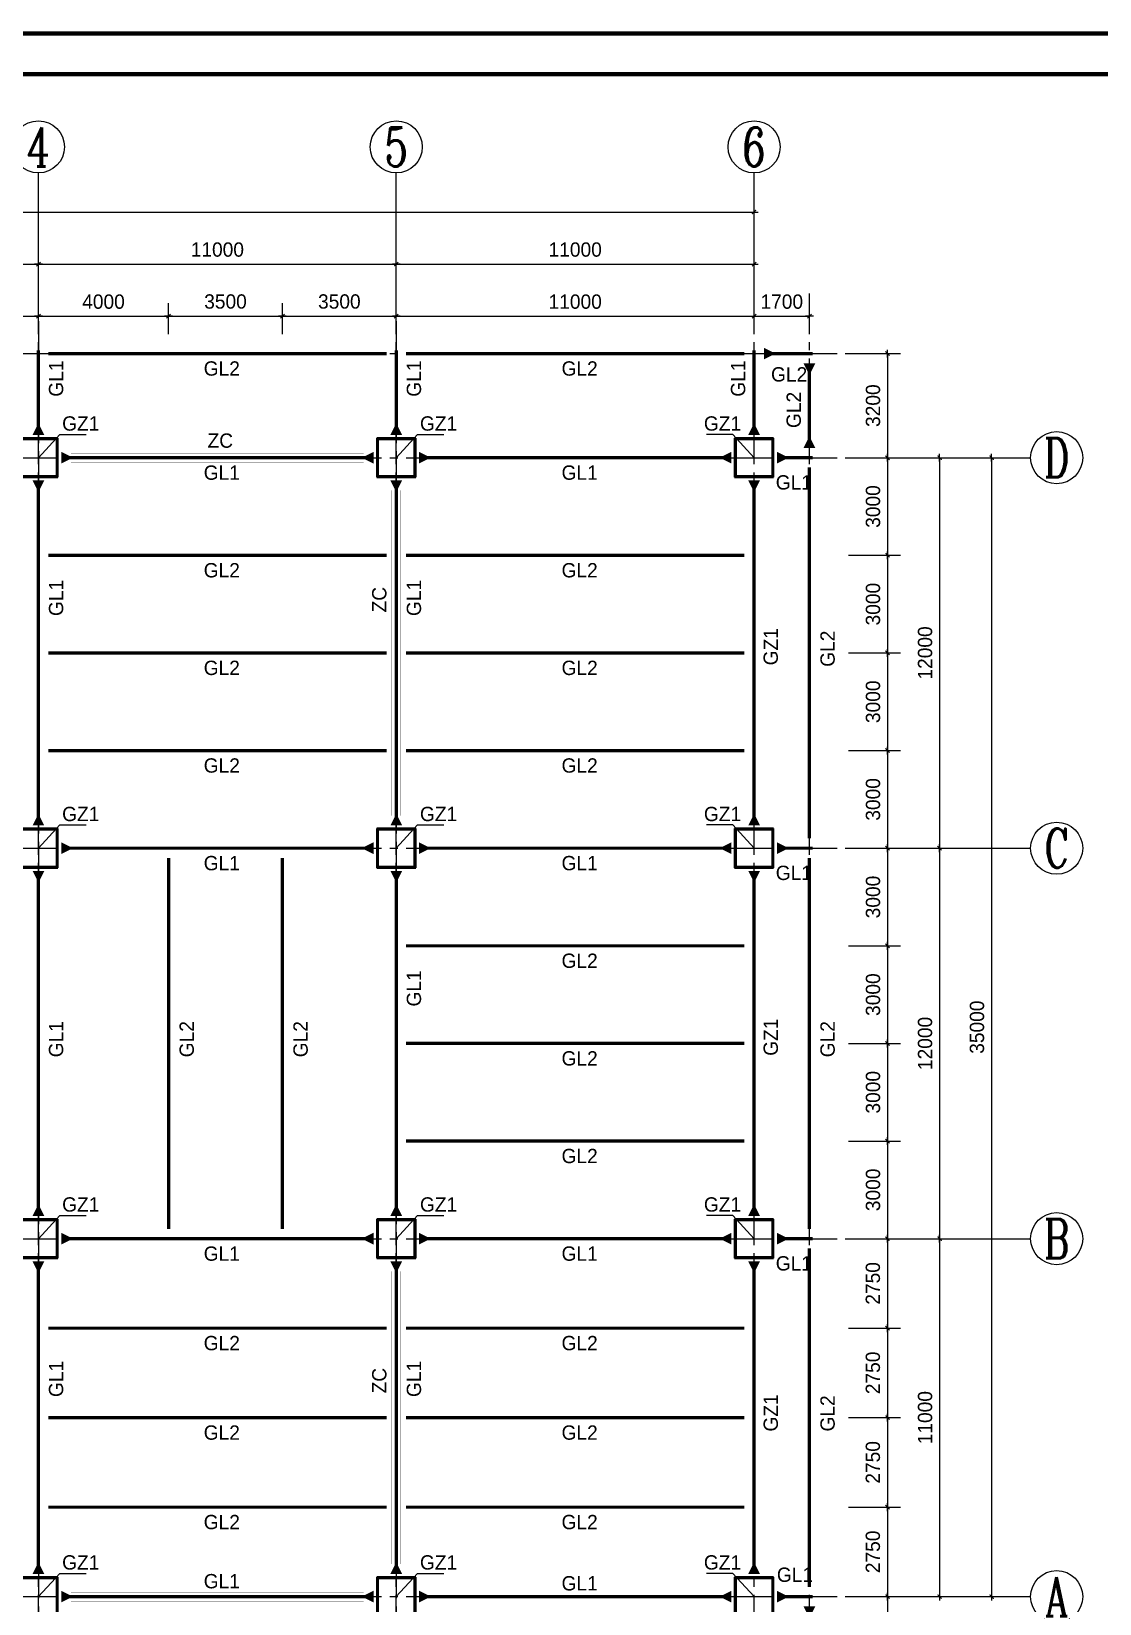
# Model space of a CAD drawing. Extents: x 31132 to 885236, y 345273 to 1212165.
# Drawn here: x 57758 to 74175, y 544387 to 568543 of the extents above; entities that cross this region are included whole.
import ezdxf
from ezdxf.enums import TextEntityAlignment as Align

# ---------------------------------------------------------------- set-up
doc = ezdxf.new("R2010")
doc.units = 0
doc.header["$LTSCALE"] = 1000
doc.linetypes.add('2', pattern=[30, 9, -6, 9, -6])
doc.linetypes.add('CENTER', pattern=[2, 1.25, -0.25, 0.25, -0.25])
doc.layers.get('0').update_dxf_attribs({"linetype": 'CONTINUOUS'})
doc.layers.get('Defpoints').update_dxf_attribs({"linetype": 'CONTINUOUS'})
for name, color, linetype in [('AXIS', 253, 'CENTER'), ('AXIS_NUM', 7, 'CONTINUOUS'), ('TK', 4, 'CONTINUOUS'), ('实线', 7, 'CONTINUOUS'), ('支撑构件', 6, '2'), ('文字说明', 7, 'CONTINUOUS'), ('详图', 9, 'CONTINUOUS'), ('轴线标注', 7, 'CONTINUOUS'), ('钢柱', 2, 'CONTINUOUS')]:
    doc.layers.add(name, color=color, linetype=linetype)
doc.styles.add('STYLE1', font='')
doc.styles.add('TSSD_Axis', font='complex.shx', dxfattribs={"width": 0.7, "bigfont": 'hztxt.shx'})
doc.styles.get('STYLE1').set_extended_font_data('Structure Fonts')
doc.dimstyles.new('副本 DIM200', dxfattribs={"dimtxt": 220, "dimasz": 0.3, "dimexe": 200, "dimexo": 200, "dimgap": 100, "dimtad": 1, "dimdec": 0, "dimlfac": 2, "dimzin": 0, "dimdsep": 46, "dimtxsty": 'STYLE1', "dimblk": 'Studio2', "dimcen": 0, "dimdle": 200, "dimclrd": 6, "dimclre": 6, "dimclrt": 7, "dimazin": 0, "dimtfac": 1, "dimtdec": 0, "dimtix": 1, "dimtmove": 2, "dimatfit": 3, "dimldrblk": 'Studio2', "dimfxl": 200, "dimtolj": 1, "dimtzin": 0, "dimarcsym": 0})

# ---------------------------------------------------------------- blocks, each defined once
blk = doc.blocks.new('Studio2')
blk.add_line((-200, 0), (200, 0))
blk.add_lwpolyline([(-106, -106, 60, 60, 0), (106, 106, 100, 100, 0)], format="xyseb")
blk = doc.blocks.new('*D1827')
at = {"layer": 'Defpoints', "color": 0, "transparency": 16777216}
for p in [(70117, 563593), (70117, 561993), (70916, 561993)]:
    blk.add_point(p, dxfattribs=at)
at = {"layer": '轴线标注', "color": 6, "lineweight": -2, "transparency": 16777216}
for p, q in [((70317, 563593), (71116, 563593)), ((70916, 563593), (70916, 561993)), ((70317, 561993), (71116, 561993))]:
    blk.add_line(p, q, dxfattribs=at)
at = {"layer": '轴线标注', "color": 6, "lineweight": -2, "transparency": 16777216, "xscale": 0.3, "yscale": 0.3, "zscale": 0.3}
for p, rotation in [((70916, 563593), 90), ((70916, 561993), 270)]:
    blk.add_blockref('Studio2', p, dxfattribs=dict(at, rotation=rotation))
at = {"layer": '轴线标注', "color": 7, "transparency": 16777216, "insert": (70694, 562793), "char_height": 220, "attachment_point": 5, "rotation": 90, "style": 'STYLE1'}
blk.add_mtext('\\A1;3200', dxfattribs=at)
blk = doc.blocks.new('*D1828')
at = {"layer": 'Defpoints', "color": 0, "transparency": 16777216}
for p in [(70117, 561993), (70117, 560493), (70916, 560493)]:
    blk.add_point(p, dxfattribs=at)
at = {"layer": '轴线标注', "color": 6, "lineweight": -2, "transparency": 16777216}
for p, q in [((70317, 561993), (71116, 561993)), ((70916, 561993), (70916, 560493)), ((70317, 560493), (71116, 560493))]:
    blk.add_line(p, q, dxfattribs=at)
at = {"layer": '轴线标注', "color": 6, "lineweight": -2, "transparency": 16777216, "xscale": 0.3, "yscale": 0.3, "zscale": 0.3}
for p, rotation in [((70916, 561993), 90), ((70916, 560493), 270)]:
    blk.add_blockref('Studio2', p, dxfattribs=dict(at, rotation=rotation))
at = {"layer": '轴线标注', "color": 7, "transparency": 16777216, "insert": (70694, 561243), "char_height": 220, "attachment_point": 5, "rotation": 90, "style": 'STYLE1'}
blk.add_mtext('\\A1;3000', dxfattribs=at)
blk = doc.blocks.new('*D1829')
at = {"layer": 'Defpoints', "color": 0, "transparency": 16777216}
for p in [(70917, 561993), (70917, 555993), (71716, 555993)]:
    blk.add_point(p, dxfattribs=at)
at = {"layer": '轴线标注', "color": 6, "lineweight": -2, "transparency": 16777216}
for p, q in [((71117, 561993), (71916, 561993)), ((71716, 561993), (71716, 555993)), ((71117, 555993), (71916, 555993))]:
    blk.add_line(p, q, dxfattribs=at)
at = {"layer": '轴线标注', "color": 6, "lineweight": -2, "transparency": 16777216, "xscale": 0.3, "yscale": 0.3, "zscale": 0.3}
for p, rotation in [((71716, 561993), 90), ((71716, 555993), 270)]:
    blk.add_blockref('Studio2', p, dxfattribs=dict(at, rotation=rotation))
at = {"layer": '轴线标注', "color": 7, "transparency": 16777216, "insert": (71494, 558993), "char_height": 220, "attachment_point": 5, "rotation": 90, "style": 'STYLE1'}
blk.add_mtext('\\A1;12000', dxfattribs=at)
blk = doc.blocks.new('*D1830')
at = {"layer": 'Defpoints', "color": 0, "transparency": 16777216}
for p in [(71717, 561993), (71717, 544493), (72516, 544493)]:
    blk.add_point(p, dxfattribs=at)
at = {"layer": '轴线标注', "color": 6, "lineweight": -2, "transparency": 16777216}
for p, q in [((71917, 561993), (72716, 561993)), ((72516, 561993), (72516, 544493)), ((71917, 544493), (72716, 544493))]:
    blk.add_line(p, q, dxfattribs=at)
at = {"layer": '轴线标注', "color": 6, "lineweight": -2, "transparency": 16777216, "xscale": 0.3, "yscale": 0.3, "zscale": 0.3}
for p, rotation in [((72516, 561993), 90), ((72516, 544493), 270)]:
    blk.add_blockref('Studio2', p, dxfattribs=dict(at, rotation=rotation))
at = {"layer": '轴线标注', "color": 7, "transparency": 16777216, "insert": (72292, 553243), "char_height": 220, "attachment_point": 5, "rotation": 90, "style": 'STYLE1'}
blk.add_mtext('\\A1;35000', dxfattribs=at)
blk = doc.blocks.new('*D1831')
at = {"layer": 'Defpoints', "color": 0, "transparency": 16777216}
for p in [(70117, 560493), (70117, 558993), (70916, 558993)]:
    blk.add_point(p, dxfattribs=at)
at = {"layer": '轴线标注', "color": 6, "lineweight": -2, "transparency": 16777216}
for p, q in [((70317, 560493), (71116, 560493)), ((70916, 560493), (70916, 558993)), ((70317, 558993), (71116, 558993))]:
    blk.add_line(p, q, dxfattribs=at)
at = {"layer": '轴线标注', "color": 6, "lineweight": -2, "transparency": 16777216, "xscale": 0.3, "yscale": 0.3, "zscale": 0.3}
for p, rotation in [((70916, 560493), 90), ((70916, 558993), 270)]:
    blk.add_blockref('Studio2', p, dxfattribs=dict(at, rotation=rotation))
at = {"layer": '轴线标注', "color": 7, "transparency": 16777216, "insert": (70694, 559743), "char_height": 220, "attachment_point": 5, "rotation": 90, "style": 'STYLE1'}
blk.add_mtext('\\A1;3000', dxfattribs=at)
blk = doc.blocks.new('*D1832')
at = {"layer": 'Defpoints', "color": 0, "transparency": 16777216}
for p in [(70117, 558993), (70117, 557493), (70916, 557493)]:
    blk.add_point(p, dxfattribs=at)
at = {"layer": '轴线标注', "color": 6, "lineweight": -2, "transparency": 16777216}
for p, q in [((70317, 558993), (71116, 558993)), ((70916, 558993), (70916, 557493)), ((70317, 557493), (71116, 557493))]:
    blk.add_line(p, q, dxfattribs=at)
at = {"layer": '轴线标注', "color": 6, "lineweight": -2, "transparency": 16777216, "xscale": 0.3, "yscale": 0.3, "zscale": 0.3}
for p, rotation in [((70916, 558993), 90), ((70916, 557493), 270)]:
    blk.add_blockref('Studio2', p, dxfattribs=dict(at, rotation=rotation))
at = {"layer": '轴线标注', "color": 7, "transparency": 16777216, "insert": (70694, 558243), "char_height": 220, "attachment_point": 5, "rotation": 90, "style": 'STYLE1'}
blk.add_mtext('\\A1;3000', dxfattribs=at)
blk = doc.blocks.new('*D1833')
at = {"layer": 'Defpoints', "color": 0, "transparency": 16777216}
for p in [(70117, 557493), (70117, 555993), (70916, 555993)]:
    blk.add_point(p, dxfattribs=at)
at = {"layer": '轴线标注', "color": 6, "lineweight": -2, "transparency": 16777216}
for p, q in [((70317, 557493), (71116, 557493)), ((70916, 557493), (70916, 555993)), ((70317, 555993), (71116, 555993))]:
    blk.add_line(p, q, dxfattribs=at)
at = {"layer": '轴线标注', "color": 6, "lineweight": -2, "transparency": 16777216, "xscale": 0.3, "yscale": 0.3, "zscale": 0.3}
for p, rotation in [((70916, 557493), 90), ((70916, 555993), 270)]:
    blk.add_blockref('Studio2', p, dxfattribs=dict(at, rotation=rotation))
at = {"layer": '轴线标注', "color": 7, "transparency": 16777216, "insert": (70694, 556743), "char_height": 220, "attachment_point": 5, "rotation": 90, "style": 'STYLE1'}
blk.add_mtext('\\A1;3000', dxfattribs=at)
blk = doc.blocks.new('*D1834')
at = {"layer": 'Defpoints', "color": 0, "transparency": 16777216}
for p in [(70117, 555993), (70117, 554493), (70916, 554493)]:
    blk.add_point(p, dxfattribs=at)
at = {"layer": '轴线标注', "color": 6, "lineweight": -2, "transparency": 16777216}
for p, q in [((70317, 555993), (71116, 555993)), ((70916, 555993), (70916, 554493)), ((70317, 554493), (71116, 554493))]:
    blk.add_line(p, q, dxfattribs=at)
at = {"layer": '轴线标注', "color": 6, "lineweight": -2, "transparency": 16777216, "xscale": 0.3, "yscale": 0.3, "zscale": 0.3}
for p, rotation in [((70916, 555993), 90), ((70916, 554493), 270)]:
    blk.add_blockref('Studio2', p, dxfattribs=dict(at, rotation=rotation))
at = {"layer": '轴线标注', "color": 7, "transparency": 16777216, "insert": (70694, 555243), "char_height": 220, "attachment_point": 5, "rotation": 90, "style": 'STYLE1'}
blk.add_mtext('\\A1;3000', dxfattribs=at)
blk = doc.blocks.new('*D1835')
at = {"layer": 'Defpoints', "color": 0, "transparency": 16777216}
for p in [(70117, 554493), (70117, 552993), (70916, 552993)]:
    blk.add_point(p, dxfattribs=at)
at = {"layer": '轴线标注', "color": 6, "lineweight": -2, "transparency": 16777216}
for p, q in [((70317, 554493), (71116, 554493)), ((70916, 554493), (70916, 552993)), ((70317, 552993), (71116, 552993))]:
    blk.add_line(p, q, dxfattribs=at)
at = {"layer": '轴线标注', "color": 6, "lineweight": -2, "transparency": 16777216, "xscale": 0.3, "yscale": 0.3, "zscale": 0.3}
for p, rotation in [((70916, 554493), 90), ((70916, 552993), 270)]:
    blk.add_blockref('Studio2', p, dxfattribs=dict(at, rotation=rotation))
at = {"layer": '轴线标注', "color": 7, "transparency": 16777216, "insert": (70694, 553743), "char_height": 220, "attachment_point": 5, "rotation": 90, "style": 'STYLE1'}
blk.add_mtext('\\A1;3000', dxfattribs=at)
blk = doc.blocks.new('*D1836')
at = {"layer": 'Defpoints', "color": 0, "transparency": 16777216}
for p in [(70117, 552993), (70117, 551493), (70916, 551493)]:
    blk.add_point(p, dxfattribs=at)
at = {"layer": '轴线标注', "color": 6, "lineweight": -2, "transparency": 16777216}
for p, q in [((70317, 552993), (71116, 552993)), ((70916, 552993), (70916, 551493)), ((70317, 551493), (71116, 551493))]:
    blk.add_line(p, q, dxfattribs=at)
at = {"layer": '轴线标注', "color": 6, "lineweight": -2, "transparency": 16777216, "xscale": 0.3, "yscale": 0.3, "zscale": 0.3}
for p, rotation in [((70916, 552993), 90), ((70916, 551493), 270)]:
    blk.add_blockref('Studio2', p, dxfattribs=dict(at, rotation=rotation))
at = {"layer": '轴线标注', "color": 7, "transparency": 16777216, "insert": (70694, 552243), "char_height": 220, "attachment_point": 5, "rotation": 90, "style": 'STYLE1'}
blk.add_mtext('\\A1;3000', dxfattribs=at)
blk = doc.blocks.new('*D1837')
at = {"layer": 'Defpoints', "color": 0, "transparency": 16777216}
for p in [(70117, 551493), (70117, 549993), (70916, 549993)]:
    blk.add_point(p, dxfattribs=at)
at = {"layer": '轴线标注', "color": 6, "lineweight": -2, "transparency": 16777216}
for p, q in [((70317, 551493), (71116, 551493)), ((70916, 551493), (70916, 549993)), ((70317, 549993), (71116, 549993))]:
    blk.add_line(p, q, dxfattribs=at)
at = {"layer": '轴线标注', "color": 6, "lineweight": -2, "transparency": 16777216, "xscale": 0.3, "yscale": 0.3, "zscale": 0.3}
for p, rotation in [((70916, 551493), 90), ((70916, 549993), 270)]:
    blk.add_blockref('Studio2', p, dxfattribs=dict(at, rotation=rotation))
at = {"layer": '轴线标注', "color": 7, "transparency": 16777216, "insert": (70694, 550743), "char_height": 220, "attachment_point": 5, "rotation": 90, "style": 'STYLE1'}
blk.add_mtext('\\A1;3000', dxfattribs=at)
blk = doc.blocks.new('*D1838')
at = {"layer": 'Defpoints', "color": 0, "transparency": 16777216}
for p in [(70117, 549993), (70117, 548618), (70916, 548618)]:
    blk.add_point(p, dxfattribs=at)
at = {"layer": '轴线标注', "color": 6, "lineweight": -2, "transparency": 16777216}
for p, q in [((70317, 549993), (71116, 549993)), ((70916, 549993), (70916, 548618)), ((70317, 548618), (71116, 548618))]:
    blk.add_line(p, q, dxfattribs=at)
at = {"layer": '轴线标注', "color": 6, "lineweight": -2, "transparency": 16777216, "xscale": 0.3, "yscale": 0.3, "zscale": 0.3}
for p, rotation in [((70916, 549993), 90), ((70916, 548618), 270)]:
    blk.add_blockref('Studio2', p, dxfattribs=dict(at, rotation=rotation))
at = {"layer": '轴线标注', "color": 7, "transparency": 16777216, "insert": (70692, 549306), "char_height": 220, "attachment_point": 5, "rotation": 90, "style": 'STYLE1'}
blk.add_mtext('\\A1;2750', dxfattribs=at)
blk = doc.blocks.new('*D1839')
at = {"layer": 'Defpoints', "color": 0, "transparency": 16777216}
for p in [(70117, 548618), (70117, 547243), (70916, 547243)]:
    blk.add_point(p, dxfattribs=at)
at = {"layer": '轴线标注', "color": 6, "lineweight": -2, "transparency": 16777216}
for p, q in [((70317, 548618), (71116, 548618)), ((70916, 548618), (70916, 547243)), ((70317, 547243), (71116, 547243))]:
    blk.add_line(p, q, dxfattribs=at)
at = {"layer": '轴线标注', "color": 6, "lineweight": -2, "transparency": 16777216, "xscale": 0.3, "yscale": 0.3, "zscale": 0.3}
for p, rotation in [((70916, 548618), 90), ((70916, 547243), 270)]:
    blk.add_blockref('Studio2', p, dxfattribs=dict(at, rotation=rotation))
at = {"layer": '轴线标注', "color": 7, "transparency": 16777216, "insert": (70692, 547931), "char_height": 220, "attachment_point": 5, "rotation": 90, "style": 'STYLE1'}
blk.add_mtext('\\A1;2750', dxfattribs=at)
blk = doc.blocks.new('*D1840')
at = {"layer": 'Defpoints', "color": 0, "transparency": 16777216}
for p in [(70117, 547243), (70117, 545868), (70916, 545868)]:
    blk.add_point(p, dxfattribs=at)
at = {"layer": '轴线标注', "color": 6, "lineweight": -2, "transparency": 16777216}
for p, q in [((70317, 547243), (71116, 547243)), ((70916, 547243), (70916, 545868)), ((70317, 545868), (71116, 545868))]:
    blk.add_line(p, q, dxfattribs=at)
at = {"layer": '轴线标注', "color": 6, "lineweight": -2, "transparency": 16777216, "xscale": 0.3, "yscale": 0.3, "zscale": 0.3}
for p, rotation in [((70916, 547243), 90), ((70916, 545868), 270)]:
    blk.add_blockref('Studio2', p, dxfattribs=dict(at, rotation=rotation))
at = {"layer": '轴线标注', "color": 7, "transparency": 16777216, "insert": (70692, 546556), "char_height": 220, "attachment_point": 5, "rotation": 90, "style": 'STYLE1'}
blk.add_mtext('\\A1;2750', dxfattribs=at)
blk = doc.blocks.new('*D1841')
at = {"layer": 'Defpoints', "color": 0, "transparency": 16777216}
for p in [(70117, 545868), (70117, 544493), (70916, 544493)]:
    blk.add_point(p, dxfattribs=at)
at = {"layer": '轴线标注', "color": 6, "lineweight": -2, "transparency": 16777216}
for p, q in [((70317, 545868), (71116, 545868)), ((70916, 545868), (70916, 544493)), ((70317, 544493), (71116, 544493))]:
    blk.add_line(p, q, dxfattribs=at)
at = {"layer": '轴线标注', "color": 6, "lineweight": -2, "transparency": 16777216, "xscale": 0.3, "yscale": 0.3, "zscale": 0.3}
for p, rotation in [((70916, 545868), 90), ((70916, 544493), 270)]:
    blk.add_blockref('Studio2', p, dxfattribs=dict(at, rotation=rotation))
at = {"layer": '轴线标注', "color": 7, "transparency": 16777216, "insert": (70692, 545181), "char_height": 220, "attachment_point": 5, "rotation": 90, "style": 'STYLE1'}
blk.add_mtext('\\A1;2750', dxfattribs=at)
blk = doc.blocks.new('*D1842')
at = {"layer": 'Defpoints', "color": 0, "transparency": 16777216}
for p in [(70917, 555993), (70917, 549993), (71716, 549993)]:
    blk.add_point(p, dxfattribs=at)
at = {"layer": '轴线标注', "color": 6, "lineweight": -2, "transparency": 16777216}
for p, q in [((71117, 555993), (71916, 555993)), ((71716, 555993), (71716, 549993)), ((71117, 549993), (71916, 549993))]:
    blk.add_line(p, q, dxfattribs=at)
at = {"layer": '轴线标注', "color": 6, "lineweight": -2, "transparency": 16777216, "xscale": 0.3, "yscale": 0.3, "zscale": 0.3}
for p, rotation in [((71716, 555993), 90), ((71716, 549993), 270)]:
    blk.add_blockref('Studio2', p, dxfattribs=dict(at, rotation=rotation))
at = {"layer": '轴线标注', "color": 7, "transparency": 16777216, "insert": (71494, 552993), "char_height": 220, "attachment_point": 5, "rotation": 90, "style": 'STYLE1'}
blk.add_mtext('\\A1;12000', dxfattribs=at)
blk = doc.blocks.new('*D1843')
at = {"layer": 'Defpoints', "color": 0, "transparency": 16777216}
for p in [(70917, 549993), (70917, 544493), (71716, 544493)]:
    blk.add_point(p, dxfattribs=at)
at = {"layer": '轴线标注', "color": 6, "lineweight": -2, "transparency": 16777216}
for p, q in [((71117, 549993), (71916, 549993)), ((71716, 549993), (71716, 544493)), ((71117, 544493), (71916, 544493))]:
    blk.add_line(p, q, dxfattribs=at)
at = {"layer": '轴线标注', "color": 6, "lineweight": -2, "transparency": 16777216, "xscale": 0.3, "yscale": 0.3, "zscale": 0.3}
for p, rotation in [((71716, 549993), 90), ((71716, 544493), 270)]:
    blk.add_blockref('Studio2', p, dxfattribs=dict(at, rotation=rotation))
at = {"layer": '轴线标注', "color": 7, "transparency": 16777216, "insert": (71494, 547243), "char_height": 220, "attachment_point": 5, "rotation": 90, "style": 'STYLE1'}
blk.add_mtext('\\A1;11000', dxfattribs=at)
blk = doc.blocks.new('*D1844')
at = {"layer": 'Defpoints', "color": 0, "transparency": 16777216}
for p in [(70117, 544493), (70117, 542893), (70916, 542893)]:
    blk.add_point(p, dxfattribs=at)
at = {"layer": '轴线标注', "color": 6, "lineweight": -2, "transparency": 16777216}
for p, q in [((70317, 544493), (71116, 544493)), ((70916, 544493), (70916, 542893)), ((70317, 542893), (71116, 542893))]:
    blk.add_line(p, q, dxfattribs=at)
at = {"layer": '轴线标注', "color": 6, "lineweight": -2, "transparency": 16777216, "xscale": 0.3, "yscale": 0.3, "zscale": 0.3}
for p, rotation in [((70916, 544493), 90), ((70916, 542893), 270)]:
    blk.add_blockref('Studio2', p, dxfattribs=dict(at, rotation=rotation))
at = {"layer": '轴线标注', "color": 7, "transparency": 16777216, "insert": (70694, 543693), "char_height": 220, "attachment_point": 5, "rotation": 90, "style": 'STYLE1'}
blk.add_mtext('\\A1;3200', dxfattribs=at)
blk = doc.blocks.new('*D1885')
at = {"layer": 'Defpoints', "color": 0, "transparency": 16777216}
for p in [(68866, 565768), (41366, 564493), (68866, 564493)]:
    blk.add_point(p, dxfattribs=at)
at = {"layer": '轴线标注', "color": 6, "lineweight": -2, "transparency": 16777216}
for p, q in [((41366, 564693), (41366, 565968)), ((41366, 565768), (68866, 565768)), ((68866, 564693), (68866, 565968))]:
    blk.add_line(p, q, dxfattribs=at)
at = {"layer": '轴线标注', "color": 6, "lineweight": -2, "transparency": 16777216, "xscale": 0.3, "yscale": 0.3, "zscale": 0.3, "rotation": 180}
blk.add_blockref('Studio2', (41366, 565768), dxfattribs=at)
at = {"layer": '轴线标注', "color": 6, "lineweight": -2, "transparency": 16777216, "xscale": 0.3, "yscale": 0.3, "zscale": 0.3}
blk.add_blockref('Studio2', (68866, 565768), dxfattribs=at)
at = {"layer": '轴线标注', "color": 7, "transparency": 16777216, "insert": (55116, 565992), "char_height": 220, "attachment_point": 5, "style": 'STYLE1'}
blk.add_mtext('\\A1;55000', dxfattribs=at)
blk = doc.blocks.new('*D1891')
at = {"layer": 'Defpoints', "color": 0, "transparency": 16777216}
for p in [(57866, 564168), (56016, 563693), (57866, 563693)]:
    blk.add_point(p, dxfattribs=at)
at = {"layer": '轴线标注', "color": 6, "lineweight": -2, "transparency": 16777216}
for p, q in [((56016, 563893), (56016, 564368)), ((57866, 563893), (57866, 564368)), ((56016, 564168), (57866, 564168))]:
    blk.add_line(p, q, dxfattribs=at)
at = {"layer": '轴线标注', "color": 6, "lineweight": -2, "transparency": 16777216, "xscale": 0.3, "yscale": 0.3, "zscale": 0.3, "rotation": 180}
blk.add_blockref('Studio2', (56016, 564168), dxfattribs=at)
at = {"layer": '轴线标注', "color": 6, "lineweight": -2, "transparency": 16777216, "xscale": 0.3, "yscale": 0.3, "zscale": 0.3}
blk.add_blockref('Studio2', (57866, 564168), dxfattribs=at)
at = {"layer": '轴线标注', "color": 7, "transparency": 16777216, "insert": (56941, 564390), "char_height": 220, "attachment_point": 5, "style": 'STYLE1'}
blk.add_mtext('\\A1;3700', dxfattribs=at)
blk = doc.blocks.new('*D1892')
at = {"layer": 'Defpoints', "color": 0, "transparency": 16777216}
for p in [(59866, 564168), (57866, 563693), (59866, 563693)]:
    blk.add_point(p, dxfattribs=at)
at = {"layer": '轴线标注', "color": 6, "lineweight": -2, "transparency": 16777216}
for p, q in [((57866, 563893), (57866, 564368)), ((59866, 563893), (59866, 564368)), ((57866, 564168), (59866, 564168))]:
    blk.add_line(p, q, dxfattribs=at)
at = {"layer": '轴线标注', "color": 6, "lineweight": -2, "transparency": 16777216, "xscale": 0.3, "yscale": 0.3, "zscale": 0.3, "rotation": 180}
blk.add_blockref('Studio2', (57866, 564168), dxfattribs=at)
at = {"layer": '轴线标注', "color": 6, "lineweight": -2, "transparency": 16777216, "xscale": 0.3, "yscale": 0.3, "zscale": 0.3}
blk.add_blockref('Studio2', (59866, 564168), dxfattribs=at)
at = {"layer": '轴线标注', "color": 7, "transparency": 16777216, "insert": (58866, 564390), "char_height": 220, "attachment_point": 5, "style": 'STYLE1'}
blk.add_mtext('\\A1;4000', dxfattribs=at)
blk = doc.blocks.new('*D1893')
at = {"layer": 'Defpoints', "color": 0, "transparency": 16777216}
for p in [(61616, 564168), (59866, 563693), (61616, 563693)]:
    blk.add_point(p, dxfattribs=at)
at = {"layer": '轴线标注', "color": 6, "lineweight": -2, "transparency": 16777216}
for p, q in [((59866, 563893), (59866, 564368)), ((61616, 563893), (61616, 564368)), ((59866, 564168), (61616, 564168))]:
    blk.add_line(p, q, dxfattribs=at)
at = {"layer": '轴线标注', "color": 6, "lineweight": -2, "transparency": 16777216, "xscale": 0.3, "yscale": 0.3, "zscale": 0.3, "rotation": 180}
blk.add_blockref('Studio2', (59866, 564168), dxfattribs=at)
at = {"layer": '轴线标注', "color": 6, "lineweight": -2, "transparency": 16777216, "xscale": 0.3, "yscale": 0.3, "zscale": 0.3}
blk.add_blockref('Studio2', (61616, 564168), dxfattribs=at)
at = {"layer": '轴线标注', "color": 7, "transparency": 16777216, "insert": (60741, 564392), "char_height": 220, "attachment_point": 5, "style": 'STYLE1'}
blk.add_mtext('\\A1;3500', dxfattribs=at)
blk = doc.blocks.new('*D1894')
at = {"layer": 'Defpoints', "color": 0, "transparency": 16777216}
for p in [(63366, 564168), (61616, 563693), (63366, 563693)]:
    blk.add_point(p, dxfattribs=at)
at = {"layer": '轴线标注', "color": 6, "lineweight": -2, "transparency": 16777216}
for p, q in [((61616, 563893), (61616, 564368)), ((63366, 563893), (63366, 564368)), ((61616, 564168), (63366, 564168))]:
    blk.add_line(p, q, dxfattribs=at)
at = {"layer": '轴线标注', "color": 6, "lineweight": -2, "transparency": 16777216, "xscale": 0.3, "yscale": 0.3, "zscale": 0.3, "rotation": 180}
blk.add_blockref('Studio2', (61616, 564168), dxfattribs=at)
at = {"layer": '轴线标注', "color": 6, "lineweight": -2, "transparency": 16777216, "xscale": 0.3, "yscale": 0.3, "zscale": 0.3}
blk.add_blockref('Studio2', (63366, 564168), dxfattribs=at)
at = {"layer": '轴线标注', "color": 7, "transparency": 16777216, "insert": (62491, 564392), "char_height": 220, "attachment_point": 5, "style": 'STYLE1'}
blk.add_mtext('\\A1;3500', dxfattribs=at)
blk = doc.blocks.new('*D1895')
at = {"layer": 'Defpoints', "color": 0, "transparency": 16777216}
for p in [(68866, 564168), (63366, 563693), (68866, 563693)]:
    blk.add_point(p, dxfattribs=at)
at = {"layer": '轴线标注', "color": 6, "lineweight": -2, "transparency": 16777216}
for p, q in [((63366, 563893), (63366, 564368)), ((68866, 563893), (68866, 564368)), ((63366, 564168), (68866, 564168))]:
    blk.add_line(p, q, dxfattribs=at)
at = {"layer": '轴线标注', "color": 6, "lineweight": -2, "transparency": 16777216, "xscale": 0.3, "yscale": 0.3, "zscale": 0.3, "rotation": 180}
blk.add_blockref('Studio2', (63366, 564168), dxfattribs=at)
at = {"layer": '轴线标注', "color": 6, "lineweight": -2, "transparency": 16777216, "xscale": 0.3, "yscale": 0.3, "zscale": 0.3}
blk.add_blockref('Studio2', (68866, 564168), dxfattribs=at)
at = {"layer": '轴线标注', "color": 7, "transparency": 16777216, "insert": (66116, 564390), "char_height": 220, "attachment_point": 5, "style": 'STYLE1'}
blk.add_mtext('\\A1;11000', dxfattribs=at)
blk = doc.blocks.new('*D1896')
at = {"layer": 'Defpoints', "color": 0, "transparency": 16777216}
for p in [(69716, 564168), (68866, 563693), (69716, 563693)]:
    blk.add_point(p, dxfattribs=at)
at = {"layer": '轴线标注', "color": 6, "lineweight": -2, "transparency": 16777216}
for p, q in [((68866, 563893), (68866, 564368)), ((69716, 563893), (69716, 564368)), ((68866, 564168), (68865, 564168)), ((68866, 564168), (69716, 564168)), ((69716, 564168), (69717, 564168))]:
    blk.add_line(p, q, dxfattribs=at)
at = {"layer": '轴线标注', "color": 6, "lineweight": -2, "transparency": 16777216, "xscale": 0.3, "yscale": 0.3, "zscale": 0.3}
blk.add_blockref('Studio2', (68866, 564168), dxfattribs=at)
at = {"layer": '轴线标注', "color": 6, "lineweight": -2, "transparency": 16777216, "xscale": 0.3, "yscale": 0.3, "zscale": 0.3, "rotation": 180}
blk.add_blockref('Studio2', (69716, 564168), dxfattribs=at)
at = {"layer": '轴线标注', "color": 7, "transparency": 16777216, "insert": (69291, 564390), "char_height": 220, "attachment_point": 5, "style": 'STYLE1'}
blk.add_mtext('\\A1;1700', dxfattribs=at)
blk = doc.blocks.new('*D1898')
at = {"layer": 'Defpoints', "color": 0, "transparency": 16777216}
for p in [(57866, 564968), (52366, 563693), (57866, 563693)]:
    blk.add_point(p, dxfattribs=at)
at = {"layer": '轴线标注', "color": 6, "lineweight": -2, "transparency": 16777216}
for p, q in [((52366, 563893), (52366, 565168)), ((57866, 563893), (57866, 565168)), ((52366, 564968), (57866, 564968))]:
    blk.add_line(p, q, dxfattribs=at)
at = {"layer": '轴线标注', "color": 6, "lineweight": -2, "transparency": 16777216, "xscale": 0.3, "yscale": 0.3, "zscale": 0.3, "rotation": 180}
blk.add_blockref('Studio2', (52366, 564968), dxfattribs=at)
at = {"layer": '轴线标注', "color": 6, "lineweight": -2, "transparency": 16777216, "xscale": 0.3, "yscale": 0.3, "zscale": 0.3}
blk.add_blockref('Studio2', (57866, 564968), dxfattribs=at)
at = {"layer": '轴线标注', "color": 7, "transparency": 16777216, "insert": (55116, 565190), "char_height": 220, "attachment_point": 5, "style": 'STYLE1'}
blk.add_mtext('\\A1;11000', dxfattribs=at)
blk = doc.blocks.new('*D1899')
at = {"layer": 'Defpoints', "color": 0, "transparency": 16777216}
for p in [(63366, 564968), (57866, 563693), (63366, 563693)]:
    blk.add_point(p, dxfattribs=at)
at = {"layer": '轴线标注', "color": 6, "lineweight": -2, "transparency": 16777216}
for p, q in [((57866, 563893), (57866, 565168)), ((63366, 563893), (63366, 565168)), ((57866, 564968), (63366, 564968))]:
    blk.add_line(p, q, dxfattribs=at)
at = {"layer": '轴线标注', "color": 6, "lineweight": -2, "transparency": 16777216, "xscale": 0.3, "yscale": 0.3, "zscale": 0.3, "rotation": 180}
blk.add_blockref('Studio2', (57866, 564968), dxfattribs=at)
at = {"layer": '轴线标注', "color": 6, "lineweight": -2, "transparency": 16777216, "xscale": 0.3, "yscale": 0.3, "zscale": 0.3}
blk.add_blockref('Studio2', (63366, 564968), dxfattribs=at)
at = {"layer": '轴线标注', "color": 7, "transparency": 16777216, "insert": (60616, 565190), "char_height": 220, "attachment_point": 5, "style": 'STYLE1'}
blk.add_mtext('\\A1;11000', dxfattribs=at)
blk = doc.blocks.new('*D1900')
at = {"layer": 'Defpoints', "color": 0, "transparency": 16777216}
for p in [(68866, 564968), (63366, 563693), (68866, 563693)]:
    blk.add_point(p, dxfattribs=at)
at = {"layer": '轴线标注', "color": 6, "lineweight": -2, "transparency": 16777216}
for p, q in [((63366, 563893), (63366, 565168)), ((68866, 563893), (68866, 565168)), ((63366, 564968), (68866, 564968))]:
    blk.add_line(p, q, dxfattribs=at)
at = {"layer": '轴线标注', "color": 6, "lineweight": -2, "transparency": 16777216, "xscale": 0.3, "yscale": 0.3, "zscale": 0.3, "rotation": 180}
blk.add_blockref('Studio2', (63366, 564968), dxfattribs=at)
at = {"layer": '轴线标注', "color": 6, "lineweight": -2, "transparency": 16777216, "xscale": 0.3, "yscale": 0.3, "zscale": 0.3}
blk.add_blockref('Studio2', (68866, 564968), dxfattribs=at)
at = {"layer": '轴线标注', "color": 7, "transparency": 16777216, "insert": (66116, 565190), "char_height": 220, "attachment_point": 5, "style": 'STYLE1'}
blk.add_mtext('\\A1;11000', dxfattribs=at)
blk = doc.blocks.new('ts_axno')
at = {"color": 0, "linetype": 'ByBlock', "lineweight": -2}
blk.add_circle((0, 0), 0.5, dxfattribs=at)
at = {"color": 0, "linetype": 'ByBlock', "lineweight": -2, "style": 'TSSD_Axis', "width": 0.7}
blk.add_attdef('A', text='', height=0.6, dxfattribs=at).set_placement((0, 0), align=Align.MIDDLE_CENTER)
blk = doc.blocks.new('GZ1')
at = {"layer": '钢柱', "lineweight": 35}
for p, q in [((300, 300), (-300, 300)), ((-300, 300), (-300, -300)), ((281, 281), (-281, 281)), ((-281, 281), (-281, -281)), ((281, -281), (281, 281)), ((300, -300), (300, 300)), ((-300, -300), (300, -300)), ((-281, -281), (281, -281))]:
    blk.add_line(p, q, dxfattribs=at)

msp = doc.modelspace()

# ---------------------------------------------------------------- linework, layer by layer
at = {"layer": 'AXIS', "ltscale": 0.5}
for p, q in [((57865.94, 541893.16), (57865.94, 564593.16)), ((63365.94, 541893.16), (63365.94, 564593.16)), ((68865.94, 541893.16), (68865.94, 564593.16)), ((69715.94, 541893.16), (69715.94, 564593.16)), ((57865.94, 564093.16), (57865.94, 541393.16)), ((63365.94, 564093.16), (63365.94, 541393.16)), ((38515.94, 563593.16), (70715.94, 563593.16)), ((38515.94, 561993.16), (70715.94, 561993.16)), ((38515.94, 555993.16), (70715.94, 555993.16)), ((38515.94, 549993.16), (70715.94, 549993.16)), ((38515.94, 544493.16), (70715.94, 544493.16))]:
    msp.add_line(p, q, dxfattribs=at)
at = {"layer": 'AXIS_NUM'}
for p, q in [((57865.94, 564581.44), (57865.94, 566368.16)), ((63365.94, 564581.44), (63365.94, 566368.16)), ((68865.94, 564581.44), (68865.94, 566368.16)), ((70715.94, 561993.16), (73115.94, 561993.16)), ((70715.94, 555993.16), (73115.94, 555993.16)), ((70715.94, 549993.16), (73115.94, 549993.16)), ((70715.94, 544493.16), (73115.94, 544493.16))]:
    msp.add_line(p, q, dxfattribs=at)
at = {"layer": 'TK', "const_width": 62.5}
for points in [[(31162.8, 531386.49), (31162.8, 568511.49), (83662.8, 568511.49), (83662.8, 531386.49)], [(34287.8, 532011.49), (34287.8, 567886.49), (83037.8, 567886.49), (83037.8, 532011.49)]]:
    msp.add_lwpolyline(points, close=True, dxfattribs=at)
at = {"layer": '实线', "color": 4, "linetype": 'Continuous', "lineweight": -3, "const_width": 50}
for points in [[(57865.94, 562343.16), (57865.94, 563643.16)], [(63365.94, 562343.16), (63365.94, 563643.16)], [(68865.94, 562343.16), (68865.94, 563643.16)], [(69015.94, 563593.16), (69765.94, 563593.16)], [(69715.94, 562143.16), (69715.94, 563443.16)], [(63015.94, 561993.16), (58215.94, 561993.16)], [(68515.94, 561993.16), (63715.94, 561993.16)], [(69215.94, 561993.16), (69765.94, 561993.16)], [(57865.94, 561593.16), (57865.94, 556343.16)], [(63365.94, 561593.16), (63365.94, 556393.16)], [(68865.94, 561593.16), (68865.94, 556343.16)], [(63015.94, 555993.16), (58215.94, 555993.16)], [(68515.94, 555993.16), (63715.94, 555993.16)], [(69215.94, 555993.16), (69765.94, 555993.16)], [(57865.94, 555643.16), (57865.94, 550343.16)], [(63365.94, 555643.16), (63365.94, 550343.16)], [(68865.94, 555643.16), (68865.94, 550343.16)], [(63015.94, 549993.16), (58215.94, 549993.16)], [(68515.94, 549993.16), (63715.94, 549993.16)], [(69265.94, 549993.16), (69765.94, 549993.16)], [(57865.94, 549643.16), (57865.94, 544843.16)], [(63365.94, 549643.16), (63365.94, 544843.16)], [(68865.94, 549643.16), (68865.94, 544843.16)], [(63015.94, 544493.16), (58215.94, 544493.16)], [(68515.94, 544493.16), (63715.94, 544493.16)], [(69215.94, 544493.16), (69765.94, 544493.16)]]:
    msp.add_lwpolyline(points, dxfattribs=at)
at = {"layer": '实线', "color": 3, "linetype": 'Continuous', "lineweight": -3, "const_width": 50}
for points in [[(58015.94, 563593.16), (63215.94, 563593.16)], [(63515.94, 563593.16), (68715.94, 563593.16)], [(69715.94, 561843.16), (69715.94, 556143.16)], [(58015.94, 560493.16), (63215.94, 560493.16)], [(63515.94, 560493.16), (68715.94, 560493.16)], [(58015.94, 558993.16), (63215.94, 558993.16)], [(63515.94, 558993.16), (68715.94, 558993.16)], [(58015.94, 557493.16), (63215.94, 557493.16)], [(63515.94, 557493.16), (68715.94, 557493.16)], [(59865.94, 555843.16), (59865.94, 550143.16)], [(61615.94, 555843.16), (61615.94, 550143.16)], [(69715.94, 555843.16), (69715.94, 550143.16)], [(63515.94, 554493.16), (68715.94, 554493.16)], [(63515.94, 552993.16), (68715.94, 552993.16)], [(63515.94, 551493.16), (68715.94, 551493.16)], [(69715.94, 549843.16), (69715.94, 544643.16)], [(58015.94, 548618.16), (63215.94, 548618.16)], [(63515.94, 548618.16), (68715.94, 548618.16)], [(58015.94, 547243.16), (63215.94, 547243.16)], [(63515.94, 547243.16), (68715.94, 547243.16)], [(58015.94, 545868.16), (63215.94, 545868.16)], [(63515.94, 545868.16), (68715.94, 545868.16)]]:
    msp.add_lwpolyline(points, dxfattribs=at)
at = {"layer": '实线', "color": 4, "linetype": 'Continuous', "lineweight": -3}
for points in [[(69015.94, 563593.16, 180, 0, 0), (69195.94, 563593.16, 180, 0, 0)], [(69715.94, 563443.16, 180, 0, 0), (69715.94, 563263.16, 180, 0, 0)], [(57865.94, 562343.16, 180, 0, 0), (57865.94, 562523.16, 180, 0, 0)], [(63365.94, 562343.16, 180, 0, 0), (63365.94, 562523.16, 180, 0, 0)], [(68865.94, 562343.16, 180, 0, 0), (68865.94, 562523.16, 180, 0, 0)], [(69715.94, 562143.16, 180, 0, 0), (69715.94, 562323.16, 180, 0, 0)], [(58215.94, 561993.16, 180, 0, 0), (58395.94, 561993.16, 180, 0, 0)], [(63015.94, 561993.16, 180, 0, 0), (62835.94, 561993.16, 180, 0, 0)], [(63715.94, 561993.16, 180, 0, 0), (63895.94, 561993.16, 180, 0, 0)], [(68515.94, 561993.16, 180, 0, 0), (68335.94, 561993.16, 180, 0, 0)], [(69215.94, 561993.16, 180, 0, 0), (69395.94, 561993.16, 180, 0, 0)], [(57865.94, 561643.16, 180, 0, 0), (57865.94, 561463.16, 180, 0, 0)], [(63365.94, 561643.16, 180, 0, 0), (63365.94, 561463.16, 180, 0, 0)], [(68865.94, 561643.16, 180, 0, 0), (68865.94, 561463.16, 180, 0, 0)], [(57865.94, 556343.16, 180, 0, 0), (57865.94, 556523.16, 180, 0, 0)], [(63365.94, 556343.16, 180, 0, 0), (63365.94, 556523.16, 180, 0, 0)], [(68865.94, 556343.16, 180, 0, 0), (68865.94, 556523.16, 180, 0, 0)], [(58215.94, 555993.16, 180, 0, 0), (58395.94, 555993.16, 180, 0, 0)], [(63015.94, 555993.16, 180, 0, 0), (62835.94, 555993.16, 180, 0, 0)], [(63715.94, 555993.16, 180, 0, 0), (63895.94, 555993.16, 180, 0, 0)], [(68515.94, 555993.16, 180, 0, 0), (68335.94, 555993.16, 180, 0, 0)], [(69215.94, 555993.16, 180, 0, 0), (69395.94, 555993.16, 180, 0, 0)], [(57865.94, 555643.16, 180, 0, 0), (57865.94, 555463.16, 180, 0, 0)], [(63365.94, 555643.16, 180, 0, 0), (63365.94, 555463.16, 180, 0, 0)], [(68865.94, 555643.16, 180, 0, 0), (68865.94, 555463.16, 180, 0, 0)], [(57865.94, 550343.16, 180, 0, 0), (57865.94, 550523.16, 180, 0, 0)], [(63365.94, 550343.16, 180, 0, 0), (63365.94, 550523.16, 180, 0, 0)], [(68865.94, 550343.16, 180, 0, 0), (68865.94, 550523.16, 180, 0, 0)], [(58215.94, 549993.16, 180, 0, 0), (58395.94, 549993.16, 180, 0, 0)], [(63015.94, 549993.16, 180, 0, 0), (62835.94, 549993.16, 180, 0, 0)], [(63715.94, 549993.16, 180, 0, 0), (63895.94, 549993.16, 180, 0, 0)], [(68515.94, 549993.16, 180, 0, 0), (68335.94, 549993.16, 180, 0, 0)], [(69215.94, 549993.16, 180, 0, 0), (69395.94, 549993.16, 180, 0, 0)], [(57865.94, 549643.16, 180, 0, 0), (57865.94, 549463.16, 180, 0, 0)], [(63365.94, 549643.16, 180, 0, 0), (63365.94, 549463.16, 180, 0, 0)], [(68865.94, 549643.16, 180, 0, 0), (68865.94, 549463.16, 180, 0, 0)], [(57865.94, 544843.16, 180, 0, 0), (57865.94, 545023.16, 180, 0, 0)], [(63365.94, 544843.16, 180, 0, 0), (63365.94, 545023.16, 180, 0, 0)], [(68865.94, 544843.16, 180, 0, 0), (68865.94, 545023.16, 180, 0, 0)], [(58215.94, 544493.16, 180, 0, 0), (58395.94, 544493.16, 180, 0, 0)], [(63015.94, 544493.16, 180, 0, 0), (62835.94, 544493.16, 180, 0, 0)], [(63715.94, 544493.16, 180, 0, 0), (63895.94, 544493.16, 180, 0, 0)], [(68515.94, 544493.16, 180, 0, 0), (68335.94, 544493.16, 180, 0, 0)], [(69215.94, 544493.16, 180, 0, 0), (69395.94, 544493.16, 180, 0, 0)], [(69715.94, 544343.16, 180, 0, 0), (69715.94, 544163.16, 180, 0, 0)]]:
    msp.add_lwpolyline(points, format="xyseb", dxfattribs=at)
at = {"layer": '支撑构件', "ltscale": 0.01, "const_width": 4.5}
for points in [[(62865.94, 562063.16), (58365.94, 562063.16)], [(58365.94, 561923.16), (62865.94, 561923.16)], [(63295.94, 561493.16), (63295.94, 556493.16)], [(63435.94, 561493.16), (63435.94, 556493.16)], [(63295.94, 549493.16), (63295.94, 544993.16)], [(63435.94, 549493.16), (63435.94, 544993.16)], [(62865.94, 544563.16), (58365.94, 544563.16)], [(58365.94, 544423.16), (62865.94, 544423.16)]]:
    msp.add_lwpolyline(points, dxfattribs=at)
at = {"layer": '详图'}
for points in [[(57865.94, 561993.16), (58194.43, 562349.73), (58598.42, 562349.73)], [(63365.94, 561993.16), (63694.43, 562349.73), (64098.42, 562349.73)], [(68865.94, 561993.16), (68537.45, 562349.73), (68133.46, 562349.73)], [(57865.94, 555993.16), (58194.43, 556349.73), (58598.42, 556349.73)], [(63365.94, 555993.16), (63694.43, 556349.73), (64098.42, 556349.73)], [(68865.94, 555993.16), (68537.45, 556349.73), (68133.46, 556349.73)], [(57865.94, 549993.16), (58194.43, 550349.73), (58598.42, 550349.73)], [(63365.94, 549993.16), (63694.43, 550349.73), (64098.42, 550349.73)], [(68865.94, 549993.16), (68537.45, 550349.73), (68133.46, 550349.73)], [(57865.94, 544493.16), (58194.43, 544849.73), (58598.42, 544849.73)], [(63365.94, 544493.16), (63694.43, 544849.73), (64098.42, 544849.73)], [(68865.94, 544493.16), (68537.45, 544849.73), (68133.46, 544849.73)]]:
    msp.add_lwpolyline(points, dxfattribs=at)

# ---------------------------------------------------------------- block references
for p in [(57865.94, 561993.16), (63365.94, 561993.16), (68865.94, 561993.16), (57865.94, 555993.16), (63365.94, 555993.16), (68865.94, 555993.16), (57865.94, 549993.16), (63365.94, 549993.16), (68865.94, 549993.16), (57865.94, 544493.16), (63365.94, 544493.16), (68865.94, 544493.16)]:
    msp.add_blockref('GZ1', p)
at = {"layer": 'AXIS_NUM'}
ref = msp.add_blockref('ts_axno', (57865.94, 566768.44), dxfattribs=dict(at, xscale=800, yscale=800, zscale=800))
ref.add_attrib('1', '4', dxfattribs={"height": 600, "style": 'TSSD_Axis', "width": 0.7}).set_placement((57865.94, 566768.44), align=Align.MIDDLE_CENTER)
ref = msp.add_blockref('ts_axno', (63365.94, 566768.44), dxfattribs=dict(at, xscale=800, yscale=800, zscale=800))
ref.add_attrib('1', '5', dxfattribs={"height": 600, "style": 'TSSD_Axis', "width": 0.7}).set_placement((63365.94, 566768.44), align=Align.MIDDLE_CENTER)
ref = msp.add_blockref('ts_axno', (68865.94, 566768.44), dxfattribs=dict(at, xscale=800, yscale=800, zscale=800))
ref.add_attrib('1', '6', dxfattribs={"height": 600, "style": 'TSSD_Axis', "width": 0.7}).set_placement((68865.94, 566768.44), align=Align.MIDDLE_CENTER)
ref = msp.add_blockref('ts_axno', (73515.94, 561993.16), dxfattribs=dict(at, xscale=800, yscale=800, zscale=800))
ref.add_attrib('A', 'D', dxfattribs={"height": 600, "style": 'TSSD_Axis', "width": 0.7}).set_placement((73515.94, 561993.16), align=Align.MIDDLE_CENTER)
ref = msp.add_blockref('ts_axno', (73515.94, 555993.16), dxfattribs=dict(at, xscale=800, yscale=800, zscale=800))
ref.add_attrib('A', 'C', dxfattribs={"height": 600, "style": 'TSSD_Axis', "width": 0.7}).set_placement((73515.94, 555993.16), align=Align.MIDDLE_CENTER)
ref = msp.add_blockref('ts_axno', (73515.94, 544493.16), dxfattribs=dict(at, xscale=800, yscale=800, zscale=800))
ref.add_attrib('A', 'A', dxfattribs={"height": 600, "style": 'TSSD_Axis', "width": 0.7}).set_placement((73515.94, 544493.16), align=Align.MIDDLE_CENTER)
at = {"layer": '文字说明'}
ref = msp.add_blockref('ts_axno', (73515.94, 549993.16), dxfattribs=dict(at, xscale=800, yscale=800, zscale=800))
ref.add_attrib('A', 'B', dxfattribs={"layer": 'AXIS_NUM', "height": 600, "style": 'TSSD_Axis', "width": 0.7}).set_placement((73515.94, 549993.16), align=Align.MIDDLE_CENTER)

# ---------------------------------------------------------------- texts
at = {"layer": '文字说明', "style": 'STYLE1'}
for s, p in [('GL1', (58246.83, 562930.14)), ('GL1', (63746.83, 562930.14)), ('GL1', (68729.47, 562930.14)), ('GL2', (69584.27, 562448.89)), ('GL1', (58246.83, 559560.14)), ('ZC', (63214.41, 559615.41)), ('GL1', (63746.83, 559560.14)), ('GZ1', (69231.39, 558802.74)), ('GL2', (70104.76, 558780.14)), ('GL1', (63746.83, 553560.14)), ('GL1', (58246.83, 552780.14)), ('GL2', (60254.76, 552780.14)), ('GL2', (62004.76, 552780.14)), ('GZ1', (69231.39, 552802.74)), ('GL2', (70104.76, 552780.14)), ('GL1', (58246.83, 547560.14)), ('ZC', (63214.41, 547615.41)), ('GL1', (63746.83, 547560.14)), ('GZ1', (69231.39, 547029.47)), ('GL2', (70104.76, 547030.14))]:
    msp.add_text(s, height=220, rotation=90, dxfattribs=at).set_placement(p)
for s, p in [('GL2', (60406.23, 563253.93)), ('GL2', (65906.23, 563253.93)), ('GL2', (69125.77, 563163.93)), ('GZ1', (58230.14, 562408.87)), ('GZ1', (63730.14, 562408.87)), ('GZ1', (68093.92, 562408.87)), ('ZC', (60465.15, 562146.08)), ('GL1', (60406.23, 561653.93)), ('GL1', (65906.23, 561653.93)), ('GL1', (69198.18, 561503.93)), ('GL2', (60406.23, 560153.93)), ('GL2', (65906.23, 560153.93)), ('GL2', (60406.23, 558653.93)), ('GL2', (65906.23, 558653.93)), ('GL2', (60406.23, 557153.93)), ('GL2', (65906.23, 557153.93)), ('GZ1', (58230.14, 556408.87)), ('GZ1', (63730.14, 556408.87)), ('GZ1', (68093.92, 556408.87)), ('GL1', (60406.23, 555653.93)), ('GL1', (65906.23, 555653.93)), ('GL1', (69198.18, 555503.93)), ('GL2', (65906.23, 554153.93)), ('GL2', (65906.23, 552653.93)), ('GL2', (65906.23, 551153.93)), ('GZ1', (58230.14, 550408.87)), ('GZ1', (63730.14, 550408.87)), ('GZ1', (68093.92, 550408.87)), ('GL1', (60406.23, 549653.93)), ('GL1', (65906.23, 549653.93)), ('GL1', (69198.18, 549503.93)), ('GL2', (60406.23, 548278.93)), ('GL2', (65906.23, 548278.93)), ('GL2', (60406.23, 546903.93)), ('GL2', (65906.23, 546903.93)), ('GL2', (60406.23, 545528.93)), ('GL2', (65906.23, 545528.93)), ('GZ1', (58230.14, 544908.87)), ('GZ1', (63730.14, 544908.87)), ('GZ1', (68093.92, 544908.87)), ('GL1', (60406.23, 544620.56)), ('GL1', (65906.23, 544587.97)), ('GL1', (69215.77, 544719.81))]:
    msp.add_text(s, height=220, dxfattribs=at).set_placement(p)

# ---------------------------------------------------------------- dimensions: what is measured, and where the dimension line sits
at = {"layer": '轴线标注'}
for base, p1, p2, picture, middle in [((68865.94, 565768.16), (41365.94, 564493.16), (68865.94, 564493.16), '*D1885', (55115.94, 565992.23)), ((57865.94, 564968.16), (52365.94, 563693.16), (57865.94, 563693.16), '*D1898', (55115.94, 565190.31)), ((63365.94, 564968.16), (57865.94, 563693.16), (63365.94, 563693.16), '*D1899', (60615.94, 565190.31)), ((68865.94, 564968.16), (63365.94, 563693.16), (68865.94, 563693.16), '*D1900', (66115.94, 565190.31)), ((57865.94, 564168.16), (56015.94, 563693.16), (57865.94, 563693.16), '*D1891', (56940.94, 564390.31)), ((59865.94, 564168.16), (57865.94, 563693.16), (59865.94, 563693.16), '*D1892', (58865.94, 564390.31)), ((61615.94, 564168.16), (59865.94, 563693.16), (61615.94, 563693.16), '*D1893', (60740.94, 564392.23)), ((63365.94, 564168.16), (61615.94, 563693.16), (63365.94, 563693.16), '*D1894', (62490.94, 564392.23)), ((68865.94, 564168.16), (63365.94, 563693.16), (68865.94, 563693.16), '*D1895', (66115.94, 564390.31)), ((69715.94, 564168.16), (68865.94, 563693.16), (69715.94, 563693.16), '*D1896', (69290.94, 564390.31))]:
    dim = msp.add_linear_dim(base=base, p1=p1, p2=p2, dimstyle='副本 DIM200', dxfattribs=at)
    dim.commit()
    dim.dimension.update_dxf_attribs({"geometry": picture, "text_midpoint": middle})
for base, p1, p2, picture, middle in [((70915.94, 561993.16), (70116.82, 563593.16), (70116.82, 561993.16), '*D1827', (70693.79, 562793.16)), ((70915.94, 560493.16), (70116.82, 561993.16), (70116.82, 560493.16), '*D1828', (70693.79, 561243.16)), ((71715.94, 555993.16), (70916.82, 561993.16), (70916.82, 555993.16), '*D1829', (71493.79, 558993.16)), ((72515.94, 544493.16), (71716.82, 561993.16), (71716.82, 544493.16), '*D1830', (72291.87, 553243.16)), ((70915.94, 558993.16), (70116.82, 560493.16), (70116.82, 558993.16), '*D1831', (70693.79, 559743.16)), ((70915.94, 557493.16), (70116.82, 558993.16), (70116.82, 557493.16), '*D1832', (70693.79, 558243.16)), ((70915.94, 555993.16), (70116.82, 557493.16), (70116.82, 555993.16), '*D1833', (70693.79, 556743.16)), ((70915.94, 554493.16), (70116.82, 555993.16), (70116.82, 554493.16), '*D1834', (70693.79, 555243.16)), ((71715.94, 549993.16), (70916.82, 555993.16), (70916.82, 549993.16), '*D1842', (71493.79, 552993.16)), ((70915.94, 552993.16), (70116.82, 554493.16), (70116.82, 552993.16), '*D1835', (70693.79, 553743.16)), ((70915.94, 551493.16), (70116.82, 552993.16), (70116.82, 551493.16), '*D1836', (70693.79, 552243.16)), ((70915.94, 549993.16), (70116.82, 551493.16), (70116.82, 549993.16), '*D1837', (70693.79, 550743.16)), ((70915.94, 548618.16), (70116.82, 549993.16), (70116.82, 548618.16), '*D1838', (70691.87, 549305.66)), ((71715.94, 544493.16), (70916.82, 549993.16), (70916.82, 544493.16), '*D1843', (71493.79, 547243.16)), ((70915.94, 547243.16), (70116.82, 548618.16), (70116.82, 547243.16), '*D1839', (70691.87, 547930.66)), ((70915.94, 545868.16), (70116.82, 547243.16), (70116.82, 545868.16), '*D1840', (70691.87, 546555.66)), ((70915.94, 544493.16), (70116.82, 545868.16), (70116.82, 544493.16), '*D1841', (70691.87, 545180.66)), ((70915.94, 542893.16), (70116.82, 544493.16), (70116.82, 542893.16), '*D1844', (70693.79, 543693.16))]:
    dim = msp.add_linear_dim(base=base, p1=p1, p2=p2, angle=90, dimstyle='副本 DIM200', dxfattribs=at)
    dim.commit()
    dim.dimension.update_dxf_attribs({"geometry": picture, "text_midpoint": middle})

doc.saveas('drawing.dxf')
